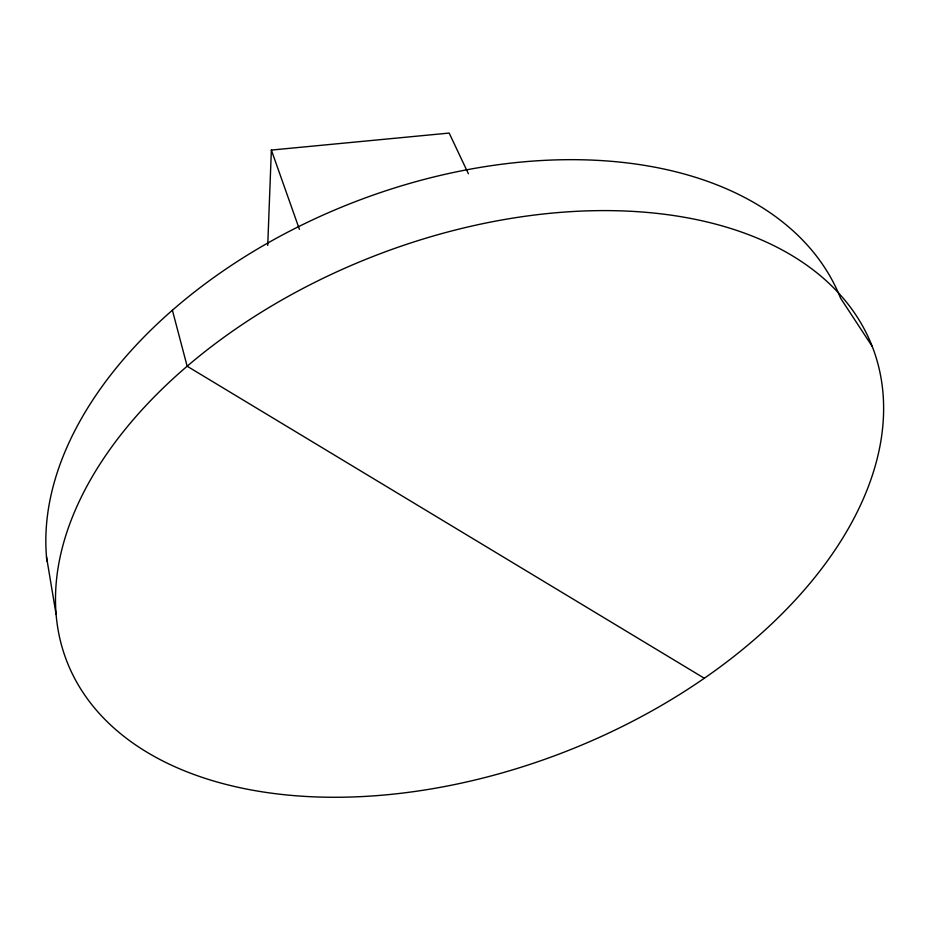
<?xml version="1.0" encoding="UTF-8"?>
<svg xmlns="http://www.w3.org/2000/svg" width="930" height="930" viewBox="0 0 930 930"><rect width="100%" height="100%" fill="white"/><g stroke="black" fill="none" stroke-linecap="round" stroke-linejoin="round"><path stroke-width="1.4" d="M267.735 245.369L271.362 150.067L449.167 133.071L468.395 173.747M704.324 678.261L187.151 366.222L172.387 310.225M872.235 346.437A432.392 265.62 -21.4 0 0 184.663 368.361A432.392 265.62 -21.4 0 0 351.749 796.998A432.392 265.62 -21.4 0 0 872.235 346.437L840.557 298.123A420.523 267.852 -21.4 0 0 384.683 191.15A420.523 267.852 -21.4 0 0 46.93 561.278M271.362 150.067L299.425 229.373M46.5 556.838L56.067 614.219"/></g></svg>
